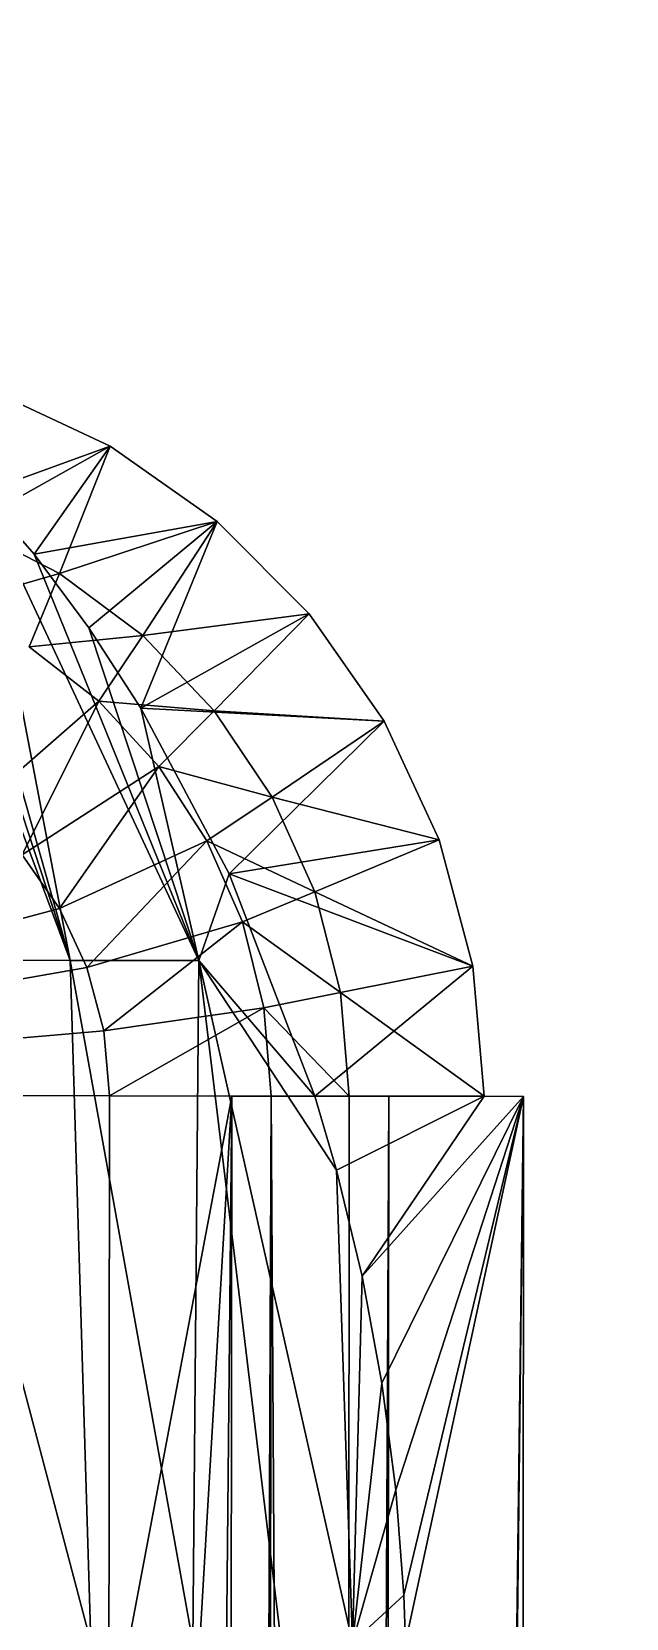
# Model space of a CAD drawing. Header units: inches. Extents: x 0 to 46333, y 12439 to 30520.
# Drawn here: x 18872.5 to 18902.7, y 16760.4 to 16840.9 of the extents above; entities that cross this region are included whole.
import ezdxf

# ---------------------------------------------------------------- set-up
doc = ezdxf.new("R2010")
doc.units = ezdxf.units.IN
doc.header["$MEASUREMENT"] = 0
doc.layers.add('DLX_FL1_LUM', color=7, linetype='Continuous', true_color=0xffd400)
doc.layers.add('DOOR', color=2, linetype='Continuous', lineweight=0)
doc.layers.add('v.p', color=7, linetype='Continuous')

# ---------------------------------------------------------------- blocks, each defined once
blk = doc.blocks.new('first floor civil')
at = {"layer": 'DOOR', "color": 9}
blk.add_arc((601042.111, 123266.222), 900, 270, 0, dxfattribs=at)

msp = doc.modelspace()

# ---------------------------------------------------------------- linework, layer by layer
at = {"layer": 'DLX_FL1_LUM'}
for points in [[(18863.668, 16822.635, 0), (18874.449, 16793.773, 0)], [(18874.449, 16793.773, 0), (18863.668, 16822.635, 0)], [(18876.475, 16819.876, 0), (18870.461, 16822.688, 0)], [(18870.461, 16822.688, 0), (18876.475, 16819.876, 0)], [(18865.335, 16821.542, 0), (18874.449, 16793.773, 0)], [(18874.449, 16793.773, 0), (18865.335, 16821.542, 0)], [(18874.449, 16793.773, 0), (18866.909, 16820.32, 0)], [(18866.909, 16820.32, 0), (18874.449, 16793.773, 0)], [(18876.475, 16819.876, 0), (18869.207, 16815.823, 0)], [(18869.207, 16815.823, 0), (18876.475, 16819.876, 0)], [(18876.475, 16819.876, 0), (18869.897, 16817.49, 0)], [(18869.897, 16817.49, 0), (18876.475, 16819.876, 0)], [(18872.619, 16814.398, 0), (18876.475, 16819.876, 0)], [(18876.475, 16819.876, 0), (18872.619, 16814.398, 0)], [(18876.475, 16819.876, 0), (18873.906, 16813.422, 0)], [(18873.906, 16813.422, 0), (18876.475, 16819.876, 0)], [(18881.91, 16816.062, 0), (18876.475, 16819.876, 0)], [(18876.475, 16819.876, 0), (18881.91, 16816.062, 0)], [(18872.619, 16814.398, 0), (18869.897, 16817.49, 0)], [(18869.897, 16817.49, 0), (18874.449, 16793.773, 0)], [(18874.449, 16793.773, 0), (18869.897, 16817.49, 0)], [(18869.897, 16817.49, 0), (18880.987, 16793.766, 0)], [(18880.987, 16793.766, 0), (18869.897, 16817.49, 0)], [(18869.897, 16817.49, 0), (18872.619, 16814.398, 0)], [(18873.906, 16813.422, 0), (18869.207, 16815.823, 0)], [(18869.207, 16815.823, 0), (18873.906, 16813.422, 0)], [(18881.91, 16816.062, 0), (18872.619, 16814.398, 0)], [(18872.619, 16814.398, 0), (18881.91, 16816.062, 0)], [(18881.91, 16816.062, 0), (18873.906, 16813.422, 0)], [(18873.906, 16813.422, 0), (18881.91, 16816.062, 0)], [(18875.401, 16810.666, 0), (18881.91, 16816.062, 0)], [(18881.91, 16816.062, 0), (18875.401, 16810.666, 0)], [(18878.043, 16806.573, 0), (18881.91, 16816.062, 0)], [(18881.91, 16816.062, 0), (18878.043, 16806.573, 0)], [(18881.91, 16816.062, 0), (18878.135, 16810.265, 0)], [(18878.135, 16810.265, 0), (18881.91, 16816.062, 0)], [(18886.6, 16811.363, 0), (18881.91, 16816.062, 0)], [(18881.91, 16816.062, 0), (18886.6, 16811.363, 0)], [(18875.401, 16810.666, 0), (18872.619, 16814.398, 0)], [(18872.619, 16814.398, 0), (18880.987, 16793.766, 0)], [(18880.987, 16793.766, 0), (18872.619, 16814.398, 0)], [(18872.619, 16814.398, 0), (18875.401, 16810.666, 0)], [(18868.417, 16811.848, 0), (18873.906, 16813.422, 0)], [(18873.906, 16813.422, 0), (18868.417, 16811.848, 0)], [(18873.906, 16813.422, 0), (18872.365, 16809.698, 0)], [(18872.365, 16809.698, 0), (18873.906, 16813.422, 0)], [(18878.135, 16810.265, 0), (18873.906, 16813.422, 0)], [(18873.906, 16813.422, 0), (18878.135, 16810.265, 0)], [(18886.6, 16811.363, 0), (18878.043, 16806.573, 0)], [(18878.043, 16806.573, 0), (18886.6, 16811.363, 0)], [(18886.6, 16811.363, 0), (18878.135, 16810.265, 0)], [(18878.135, 16810.265, 0), (18886.6, 16811.363, 0)], [(18886.6, 16811.363, 0), (18881.771, 16806.44, 0)], [(18881.771, 16806.44, 0), (18886.6, 16811.363, 0)], [(18890.403, 16805.921, 0), (18886.6, 16811.363, 0)], [(18886.6, 16811.363, 0), (18890.403, 16805.921, 0)], [(18878.043, 16806.573, 0), (18875.401, 16810.666, 0)], [(18875.401, 16810.666, 0), (18880.987, 16793.766, 0)], [(18880.987, 16793.766, 0), (18875.401, 16810.666, 0)], [(18875.401, 16810.666, 0), (18878.043, 16806.573, 0)], [(18872.365, 16809.698, 0), (18878.135, 16810.265, 0)], [(18878.135, 16810.265, 0), (18872.365, 16809.698, 0)], [(18872.365, 16809.698, 0), (18875.907, 16806.929, 0)], [(18875.907, 16806.929, 0), (18872.365, 16809.698, 0)], [(18878.135, 16810.265, 0), (18875.907, 16806.929, 0)], [(18875.907, 16806.929, 0), (18878.135, 16810.265, 0)], [(18881.771, 16806.44, 0), (18878.135, 16810.265, 0)], [(18878.135, 16810.265, 0), (18881.771, 16806.44, 0)], [(18875.907, 16806.929, 0), (18869.654, 16801.486, 0)], [(18869.654, 16801.486, 0), (18875.907, 16806.929, 0)], [(18875.907, 16806.929, 0), (18872, 16799.136, 0)], [(18872, 16799.136, 0), (18875.907, 16806.929, 0)], [(18875.907, 16806.929, 0), (18881.771, 16806.44, 0)], [(18881.771, 16806.44, 0), (18875.907, 16806.929, 0)], [(18875.907, 16806.929, 0), (18878.947, 16803.614, 0)], [(18878.947, 16803.614, 0), (18875.907, 16806.929, 0)], [(18890.403, 16805.921, 0), (18878.043, 16806.573, 0)], [(18878.043, 16806.573, 0), (18890.403, 16805.921, 0)], [(18882.522, 16798.16, 0), (18878.043, 16806.573, 0)], [(18880.987, 16793.766, 0), (18878.043, 16806.573, 0)], [(18878.043, 16806.573, 0), (18882.522, 16798.16, 0)], [(18878.043, 16806.573, 0), (18880.987, 16793.766, 0)], [(18881.771, 16806.44, 0), (18878.947, 16803.614, 0)], [(18878.947, 16803.614, 0), (18881.771, 16806.44, 0)], [(18884.709, 16802.06, 0), (18881.771, 16806.44, 0)], [(18881.771, 16806.44, 0), (18884.709, 16802.06, 0)], [(18890.403, 16805.921, 0), (18881.771, 16806.44, 0)], [(18881.771, 16806.44, 0), (18890.403, 16805.921, 0)], [(18882.522, 16798.16, 0), (18890.403, 16805.921, 0)], [(18890.403, 16805.921, 0), (18882.522, 16798.16, 0)], [(18890.403, 16805.921, 0), (18884.709, 16802.06, 0)], [(18884.709, 16802.06, 0), (18890.403, 16805.921, 0)], [(18893.203, 16799.901, 0), (18890.403, 16805.921, 0)], [(18890.403, 16805.921, 0), (18893.203, 16799.901, 0)], [(18878.947, 16803.614, 0), (18872, 16799.136, 0)], [(18872, 16799.136, 0), (18878.947, 16803.614, 0)], [(18878.947, 16803.614, 0), (18873.9, 16796.415, 0)], [(18873.9, 16796.415, 0), (18878.947, 16803.614, 0)], [(18878.947, 16803.614, 0), (18884.709, 16802.06, 0)], [(18884.709, 16802.06, 0), (18878.947, 16803.614, 0)], [(18878.947, 16803.614, 0), (18881.4, 16799.845, 0)], [(18881.4, 16799.845, 0), (18878.947, 16803.614, 0)], [(18884.709, 16802.06, 0), (18881.4, 16799.845, 0)], [(18881.4, 16799.845, 0), (18884.709, 16802.06, 0)], [(18886.872, 16797.246, 0), (18884.709, 16802.06, 0)], [(18893.203, 16799.901, 0), (18884.709, 16802.06, 0)], [(18884.709, 16802.06, 0), (18886.872, 16797.246, 0)], [(18884.709, 16802.06, 0), (18893.203, 16799.901, 0)], [(18881.4, 16799.845, 0), (18873.9, 16796.415, 0)], [(18873.9, 16796.415, 0), (18881.4, 16799.845, 0)], [(18881.4, 16799.845, 0), (18875.301, 16793.405, 0)], [(18875.301, 16793.405, 0), (18881.4, 16799.845, 0)], [(18881.4, 16799.845, 0), (18886.872, 16797.246, 0)], [(18886.872, 16797.246, 0), (18881.4, 16799.845, 0)], [(18881.4, 16799.845, 0), (18883.199, 16795.725, 0)], [(18883.199, 16795.725, 0), (18881.4, 16799.845, 0)], [(18893.203, 16799.901, 0), (18882.522, 16798.16, 0)], [(18882.522, 16798.16, 0), (18893.203, 16799.901, 0)], [(18893.203, 16799.901, 0), (18886.872, 16797.246, 0)], [(18886.872, 16797.246, 0), (18893.203, 16799.901, 0)], [(18894.914, 16793.486, 0), (18893.203, 16799.901, 0)], [(18893.203, 16799.901, 0), (18894.914, 16793.486, 0)], [(18872, 16799.136, 0), (18873.9, 16796.415, 0)], [(18873.9, 16796.415, 0), (18872, 16799.136, 0)], [(18882.522, 16798.16, 0), (18880.987, 16793.766, 0)], [(18880.987, 16793.766, 0), (18882.522, 16798.16, 0)], [(18894.914, 16793.486, 0), (18882.522, 16798.16, 0)], [(18882.522, 16798.16, 0), (18894.914, 16793.486, 0)], [(18886.873, 16786.88, 0), (18882.522, 16798.16, 0)], [(18882.522, 16798.16, 0), (18886.873, 16786.88, 0)], [(18886.872, 16797.246, 0), (18883.199, 16795.725, 0)], [(18883.199, 16795.725, 0), (18886.872, 16797.246, 0)], [(18888.191, 16792.136, 0), (18886.872, 16797.246, 0)], [(18894.914, 16793.486, 0), (18886.872, 16797.246, 0)], [(18886.872, 16797.246, 0), (18888.191, 16792.136, 0)], [(18886.872, 16797.246, 0), (18894.914, 16793.486, 0)], [(18838.354, 16786.928, 0), (18873.9, 16796.415, 0)], [(18873.9, 16796.415, 0), (18838.354, 16786.928, 0)], [(18873.9, 16796.415, 0), (18875.301, 16793.405, 0)], [(18875.301, 16793.405, 0), (18873.9, 16796.415, 0)], [(18883.199, 16795.725, 0), (18875.301, 16793.405, 0)], [(18875.301, 16793.405, 0), (18883.199, 16795.725, 0)], [(18883.199, 16795.725, 0), (18876.158, 16790.198, 0)], [(18876.158, 16790.198, 0), (18883.199, 16795.725, 0)], [(18883.199, 16795.725, 0), (18888.191, 16792.136, 0)], [(18883.199, 16795.725, 0), (18884.296, 16791.364, 0)], [(18888.191, 16792.136, 0), (18883.199, 16795.725, 0)], [(18884.296, 16791.364, 0), (18883.199, 16795.725, 0)], [(18866.339, 16793.781, 0), (18875.504, 16759.15, 0)], [(18874.449, 16793.773, 0), (18866.339, 16793.781, 0)], [(18875.504, 16759.15, 0), (18866.339, 16793.781, 0)], [(18866.339, 16793.781, 0), (18874.449, 16793.773, 0)], [(18875.504, 16759.15, 0), (18874.449, 16793.773, 0)], [(18874.449, 16793.773, 0), (18880.685, 16759.146, 0)], [(18880.987, 16793.766, 0), (18874.449, 16793.773, 0)], [(18874.449, 16793.773, 0), (18875.504, 16759.15, 0)], [(18880.685, 16759.146, 0), (18874.449, 16793.773, 0)], [(18874.449, 16793.773, 0), (18880.987, 16793.766, 0)], [(18880.685, 16759.146, 0), (18880.987, 16793.766, 0)], [(18880.987, 16793.766, 0), (18880.685, 16759.146, 0)], [(18888.801, 16759.138, 0), (18880.987, 16793.766, 0)], [(18880.987, 16793.766, 0), (18887.977, 16783.118, 0)], [(18880.987, 16793.766, 0), (18885.162, 16759.142, 0)], [(18880.987, 16793.766, 0), (18888.801, 16759.138, 0)], [(18885.162, 16759.142, 0), (18880.987, 16793.766, 0)], [(18886.873, 16786.88, 0), (18880.987, 16793.766, 0)], [(18887.977, 16783.118, 0), (18880.987, 16793.766, 0)], [(18880.987, 16793.766, 0), (18886.873, 16786.88, 0)], [(18838.354, 16786.928, 0), (18875.301, 16793.405, 0)], [(18875.301, 16793.405, 0), (18838.354, 16786.928, 0)], [(18875.301, 16793.405, 0), (18876.158, 16790.198, 0)], [(18876.158, 16790.198, 0), (18875.301, 16793.405, 0)], [(18886.873, 16786.88, 0), (18894.914, 16793.486, 0)], [(18894.914, 16793.486, 0), (18886.873, 16786.88, 0)], [(18894.914, 16793.486, 0), (18888.191, 16792.136, 0)], [(18888.191, 16792.136, 0), (18894.914, 16793.486, 0)], [(18895.488, 16786.871, 0), (18894.914, 16793.486, 0)], [(18894.914, 16793.486, 0), (18895.488, 16786.871, 0)], [(18888.191, 16792.136, 0), (18884.296, 16791.364, 0)], [(18884.296, 16791.364, 0), (18888.191, 16792.136, 0)], [(18888.63, 16786.878, 0), (18888.191, 16792.136, 0)], [(18888.191, 16792.136, 0), (18888.63, 16786.878, 0)], [(18895.488, 16786.871, 0), (18888.191, 16792.136, 0)], [(18888.191, 16792.136, 0), (18895.488, 16786.871, 0)], [(18884.296, 16791.364, 0), (18876.158, 16790.198, 0)], [(18876.158, 16790.198, 0), (18884.296, 16791.364, 0)], [(18884.296, 16791.364, 0), (18876.443, 16786.89, 0)], [(18876.443, 16786.89, 0), (18884.296, 16791.364, 0)], [(18884.296, 16791.364, 0), (18888.63, 16786.878, 0)], [(18888.63, 16786.878, 0), (18884.296, 16791.364, 0)], [(18884.296, 16791.364, 0), (18884.663, 16786.882, 0)], [(18884.663, 16786.882, 0), (18884.296, 16791.364, 0)], [(18838.354, 16786.928, 0), (18876.158, 16790.198, 0)], [(18876.158, 16790.198, 0), (18838.354, 16786.928, 0)], [(18876.158, 16790.198, 0), (18876.443, 16786.89, 0)], [(18876.443, 16786.89, 0), (18876.158, 16790.198, 0)], [(18876.443, 16786.89, 0), (18838.354, 16786.928, 0)], [(18838.354, 16786.928, 0), (18876.443, 16786.89, 0)], [(18876.443, 16786.89, 0), (18876.41, 16753.814, 0)], [(18876.41, 16753.814, 0), (18876.443, 16786.89, 0)], [(18882.66, 16786.885, 0), (18876.41, 16753.814, 0)], [(18876.41, 16753.814, 0), (18882.66, 16786.885, 0)], [(18882.66, 16786.885, 0), (18876.443, 16786.89, 0)], [(18884.663, 16786.882, 0), (18876.443, 16786.89, 0)], [(18876.443, 16786.89, 0), (18882.66, 16786.885, 0)], [(18876.443, 16786.89, 0), (18884.663, 16786.882, 0)], [(18882.66, 16786.885, 0), (18878.035, 16309.78, 0)], [(18878.035, 16309.78, 0), (18882.66, 16786.885, 0)], [(18878.431, 16714.72, 0), (18882.66, 16786.885, 0)], [(18882.66, 16786.885, 0), (18878.431, 16714.72, 0)], [(18882.094, 16207.538, 0), (18882.66, 16786.885, 0)], [(18882.66, 16786.885, 0), (18882.094, 16207.538, 0)], [(18882.094, 16207.538, 0), (18884.663, 16786.882, 0)], [(18884.663, 16786.882, 0), (18882.094, 16207.538, 0)], [(18882.66, 16786.885, 0), (18884.663, 16786.882, 0)], [(18884.663, 16786.882, 0), (18882.66, 16786.885, 0)], [(18884.099, 16207.536, 0), (18884.663, 16786.882, 0)], [(18884.663, 16786.882, 0), (18884.099, 16207.536, 0)], [(18884.663, 16786.882, 0), (18888.066, 16207.532, 0)], [(18888.63, 16786.878, 0), (18884.663, 16786.882, 0)], [(18884.663, 16786.882, 0), (18888.63, 16786.878, 0)], [(18888.066, 16207.532, 0), (18884.663, 16786.882, 0)], [(18895.488, 16786.871, 0), (18886.873, 16786.88, 0)], [(18887.977, 16783.118, 0), (18886.873, 16786.88, 0)], [(18886.873, 16786.88, 0), (18895.488, 16786.871, 0)], [(18886.873, 16786.88, 0), (18887.977, 16783.118, 0)], [(18895.488, 16786.871, 0), (18887.977, 16783.118, 0)], [(18887.977, 16783.118, 0), (18895.488, 16786.871, 0)], [(18888.63, 16786.878, 0), (18888.066, 16207.532, 0)], [(18888.066, 16207.532, 0), (18888.63, 16786.878, 0)], [(18890.636, 16786.876, 0), (18888.066, 16207.532, 0)], [(18888.066, 16207.532, 0), (18890.636, 16786.876, 0)], [(18895.488, 16786.871, 0), (18888.63, 16786.878, 0)], [(18888.63, 16786.878, 0), (18890.636, 16786.876, 0)], [(18890.636, 16786.876, 0), (18888.63, 16786.878, 0)], [(18888.63, 16786.878, 0), (18895.488, 16786.871, 0)], [(18889.279, 16777.747, 0), (18895.488, 16786.871, 0)], [(18895.488, 16786.871, 0), (18889.279, 16777.747, 0)], [(18897.492, 16786.869, 0), (18889.279, 16777.747, 0)], [(18889.279, 16777.747, 0), (18897.492, 16786.869, 0)], [(18890.636, 16786.876, 0), (18890.07, 16207.531, 0)], [(18890.07, 16207.531, 0), (18890.636, 16786.876, 0)], [(18897.492, 16786.869, 0), (18890.07, 16207.531, 0)], [(18890.07, 16207.531, 0), (18897.492, 16786.869, 0)], [(18890.284, 16772.312, 0), (18897.492, 16786.869, 0)], [(18897.492, 16786.869, 0), (18890.284, 16772.312, 0)], [(18897.492, 16786.869, 0), (18890.636, 16786.876, 0)], [(18890.636, 16786.876, 0), (18895.488, 16786.871, 0)], [(18895.488, 16786.871, 0), (18890.636, 16786.876, 0)], [(18890.636, 16786.876, 0), (18897.492, 16786.869, 0)], [(18890.976, 16235.27, 0), (18897.492, 16786.869, 0)], [(18897.492, 16786.869, 0), (18890.976, 16235.27, 0)], [(18890.988, 16766.884, 0), (18897.492, 16786.869, 0)], [(18897.492, 16786.869, 0), (18890.988, 16766.884, 0)], [(18891.395, 16761.536, 0), (18897.492, 16786.869, 0)], [(18897.492, 16786.869, 0), (18891.395, 16761.536, 0)], [(18897.492, 16786.869, 0), (18891.487, 16759.135, 0)], [(18891.487, 16759.135, 0), (18897.492, 16786.869, 0)], [(18897.492, 16786.869, 0), (18895.488, 16786.871, 0)], [(18895.488, 16786.871, 0), (18897.492, 16786.869, 0)], [(18896.928, 16207.524, 0), (18897.492, 16786.869, 0)], [(18897.492, 16786.869, 0), (18896.928, 16207.524, 0)], [(18889.279, 16777.747, 0), (18887.977, 16783.118, 0)], [(18887.977, 16783.118, 0), (18888.801, 16759.138, 0)], [(18888.801, 16759.138, 0), (18887.977, 16783.118, 0)], [(18887.977, 16783.118, 0), (18889.279, 16777.747, 0)], [(18889.279, 16777.747, 0), (18888.801, 16759.138, 0)], [(18888.801, 16759.138, 0), (18889.279, 16777.747, 0)], [(18890.284, 16772.312, 0), (18889.279, 16777.747, 0)], [(18889.279, 16777.747, 0), (18890.284, 16772.312, 0)], [(18890.284, 16772.312, 0), (18888.801, 16759.138, 0)], [(18888.801, 16759.138, 0), (18890.284, 16772.312, 0)], [(18890.988, 16766.884, 0), (18890.284, 16772.312, 0)], [(18890.284, 16772.312, 0), (18890.988, 16766.884, 0)], [(18890.988, 16766.884, 0), (18888.801, 16759.138, 0)], [(18888.801, 16759.138, 0), (18890.988, 16766.884, 0)], [(18891.395, 16761.536, 0), (18890.988, 16766.884, 0)], [(18890.988, 16766.884, 0), (18891.395, 16761.536, 0)], [(18888.801, 16759.138, 0), (18891.395, 16761.536, 0)], [(18891.395, 16761.536, 0), (18888.801, 16759.138, 0)], [(18891.487, 16759.135, 0), (18891.395, 16761.536, 0)], [(18891.395, 16761.536, 0), (18891.487, 16759.135, 0)]]:
    msp.add_polyline3d(points, dxfattribs=at)

# ---------------------------------------------------------------- block references
at = {"layer": 'v.p', "color": 1, "linetype": 'Continuous'}
msp.add_blockref('first floor civil', (-582715.148, -105895.118), dxfattribs=at)

doc.saveas('drawing.dxf')
